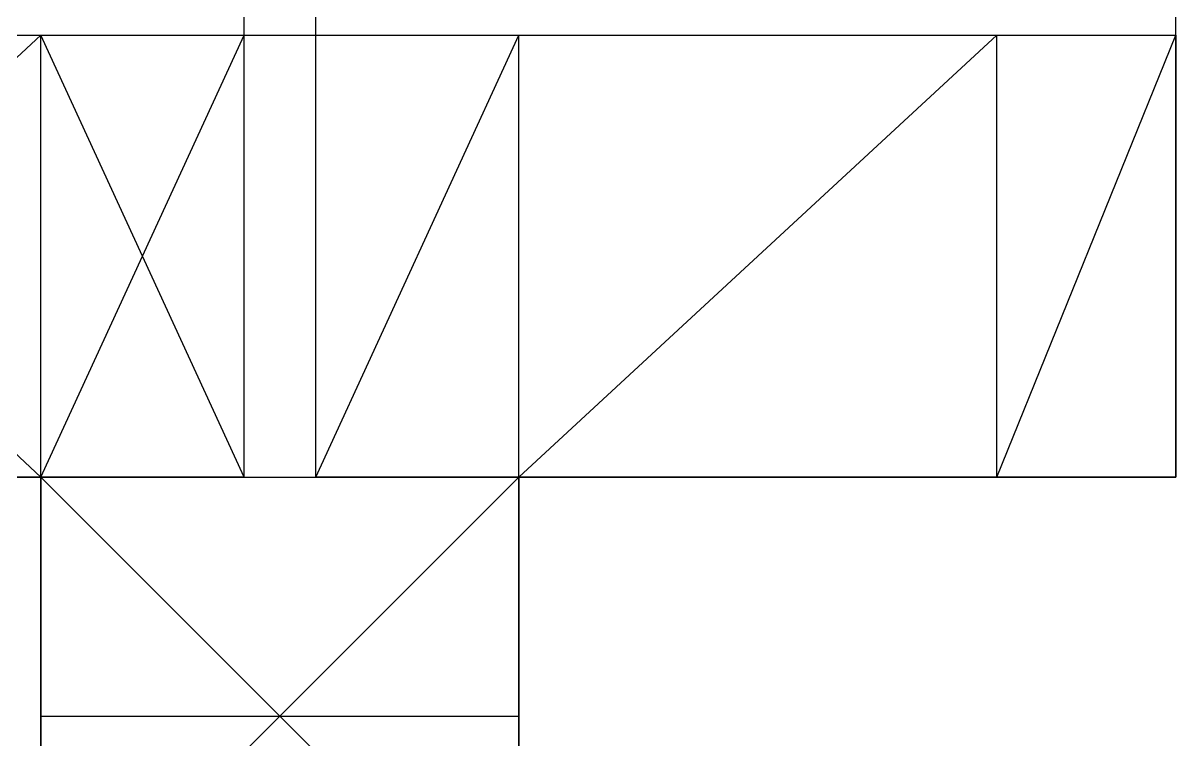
# Model space of a CAD drawing. Header units: metres. Extents: x 0 to 30, y 0 to 40.
# Drawn here: x 10.7 to 30, y 19.6 to 31.6 of the extents above; entities that cross this region are included whole.
import ezdxf

# ---------------------------------------------------------------- set-up
doc = ezdxf.new("R2010")
doc.units = ezdxf.units.M
for name, color, linetype in [('beam_x', 3, 'Continuous'), ('beam_y', 2, 'Continuous'), ('belt_xz', 5, 'Continuous'), ('belt_yz', 13, 'Continuous'), ('brace_xz', 6, 'Continuous'), ('brace_yz', 1, 'Continuous'), ('bridge_beam', 30, 'Continuous'), ('bridge_column', 30, 'Continuous'), ('bridge_rigid', 50, 'Continuous'), ('bridge_truss', 14, 'Continuous'), ('column', 4, 'Continuous'), ('floor_brace', 5, 'Continuous'), ('outrigger', 40, 'Continuous')]:
    doc.layers.add(name, color=color, linetype=linetype)

msp = doc.modelspace()

# ---------------------------------------------------------------- linework, layer by layer
at = {"layer": 'beam_x', "color": 3}
for p, q in [((3, 31.4), (11, 31.4)), ((3, 31.4, 27), (11, 31.4, 27)), ((3, 31.4, 51), (11, 31.4, 51)), ((3, 31.4, 75), (11, 31.4, 75)), ((3, 31.4, 99), (11, 31.4, 99)), ((3, 31.4, 123), (11, 31.4, 123)), ((3, 31.4, 147), (11, 31.4, 147)), ((11, 31.4), (14.4, 31.4)), ((11, 31.4, 27), (14.4, 31.4, 27)), ((11, 31.4, 51), (14.4, 31.4, 51)), ((11, 31.4, 75), (14.4, 31.4, 75)), ((11, 31.4, 99), (14.4, 31.4, 99)), ((11, 31.4, 123), (14.4, 31.4, 123)), ((11, 31.4, 147), (14.4, 31.4, 147)), ((14.4, 31.4), (15.6, 31.4)), ((14.4, 31.4, 9), (15.6, 31.4, 9)), ((14.4, 31.4, 15), (15.6, 31.4, 15)), ((14.4, 31.4, 21), (15.6, 31.4, 21)), ((14.4, 31.4, 27), (15.6, 31.4, 27)), ((14.4, 31.4, 33), (15.6, 31.4, 33)), ((14.4, 31.4, 39), (15.6, 31.4, 39)), ((14.4, 31.4, 45), (15.6, 31.4, 45)), ((14.4, 31.4, 51), (15.6, 31.4, 51)), ((14.4, 31.4, 57), (15.6, 31.4, 57)), ((14.4, 31.4, 63), (15.6, 31.4, 63)), ((14.4, 31.4, 69), (15.6, 31.4, 69)), ((14.4, 31.4, 75), (15.6, 31.4, 75)), ((14.4, 31.4, 81), (15.6, 31.4, 81)), ((14.4, 31.4, 87), (15.6, 31.4, 87)), ((14.4, 31.4, 93), (15.6, 31.4, 93)), ((14.4, 31.4, 99), (15.6, 31.4, 99)), ((14.4, 31.4, 105), (15.6, 31.4, 105)), ((14.4, 31.4, 111), (15.6, 31.4, 111)), ((14.4, 31.4, 117), (15.6, 31.4, 117)), ((14.4, 31.4, 123), (15.6, 31.4, 123)), ((14.4, 31.4, 129), (15.6, 31.4, 129)), ((14.4, 31.4, 135), (15.6, 31.4, 135)), ((14.4, 31.4, 141), (15.6, 31.4, 141)), ((14.4, 31.4, 147), (15.6, 31.4, 147)), ((14.4, 31.4, 153), (15.6, 31.4, 153)), ((15.6, 31.4), (19, 31.4)), ((15.6, 31.4, 27), (19, 31.4, 27)), ((15.6, 31.4, 51), (19, 31.4, 51)), ((15.6, 31.4, 75), (19, 31.4, 75)), ((15.6, 31.4, 99), (19, 31.4, 99)), ((15.6, 31.4, 123), (19, 31.4, 123)), ((15.6, 31.4, 147), (19, 31.4, 147)), ((19, 31.4), (27, 31.4)), ((19, 31.4, 27), (27, 31.4, 27)), ((19, 31.4, 51), (27, 31.4, 51)), ((19, 31.4, 75), (27, 31.4, 75)), ((19, 31.4, 99), (27, 31.4, 99)), ((19, 31.4, 123), (27, 31.4, 123)), ((19, 31.4, 147), (27, 31.4, 147)), ((27, 31.4), (30, 31.4)), ((27, 31.4, 27), (30, 31.4, 27)), ((27, 31.4, 51), (30, 31.4, 51)), ((27, 31.4, 75), (30, 31.4, 75)), ((27, 31.4, 99), (30, 31.4, 99)), ((27, 31.4, 123), (30, 31.4, 123)), ((27, 31.4, 147), (30, 31.4, 147)), ((3, 24), (11, 24)), ((3, 24, 9), (11, 24, 9)), ((3, 24, 15), (11, 24, 15)), ((3, 24, 21), (11, 24, 21)), ((3, 24, 27), (11, 24, 27)), ((3, 24, 33), (11, 24, 33)), ((3, 24, 39), (11, 24, 39)), ((3, 24, 45), (11, 24, 45)), ((3, 24, 51), (11, 24, 51)), ((3, 24, 57), (11, 24, 57)), ((3, 24, 63), (11, 24, 63)), ((3, 24, 69), (11, 24, 69)), ((3, 24, 75), (11, 24, 75)), ((3, 24, 81), (11, 24, 81)), ((3, 24, 87), (11, 24, 87)), ((3, 24, 93), (11, 24, 93)), ((3, 24, 99), (11, 24, 99)), ((3, 24, 105), (11, 24, 105)), ((3, 24, 111), (11, 24, 111)), ((3, 24, 117), (11, 24, 117)), ((3, 24, 123), (11, 24, 123)), ((3, 24, 129), (11, 24, 129)), ((3, 24, 135), (11, 24, 135)), ((3, 24, 141), (11, 24, 141)), ((3, 24, 147), (11, 24, 147)), ((3, 24, 153), (11, 24, 153)), ((11, 24), (14.4, 24)), ((11, 24, 9), (14.4, 24, 9)), ((11, 24, 15), (14.4, 24, 15)), ((11, 24, 21), (14.4, 24, 21)), ((11, 24, 27), (14.4, 24, 27)), ((11, 24, 33), (14.4, 24, 33)), ((11, 24, 39), (14.4, 24, 39)), ((11, 24, 45), (14.4, 24, 45)), ((11, 24, 51), (14.4, 24, 51)), ((11, 24, 57), (14.4, 24, 57)), ((11, 24, 63), (14.4, 24, 63)), ((11, 24, 69), (14.4, 24, 69)), ((11, 24, 75), (14.4, 24, 75)), ((11, 24, 81), (14.4, 24, 81)), ((11, 24, 87), (14.4, 24, 87)), ((11, 24, 93), (14.4, 24, 93)), ((11, 24, 99), (14.4, 24, 99)), ((11, 24, 105), (14.4, 24, 105)), ((11, 24, 111), (14.4, 24, 111)), ((11, 24, 117), (14.4, 24, 117)), ((11, 24, 123), (14.4, 24, 123)), ((11, 24, 129), (14.4, 24, 129)), ((11, 24, 135), (14.4, 24, 135)), ((11, 24, 141), (14.4, 24, 141)), ((11, 24, 147), (14.4, 24, 147)), ((11, 24, 153), (14.4, 24, 153)), ((14.4, 24), (15.6, 24)), ((14.4, 24, 9), (15.6, 24, 9)), ((14.4, 24, 15), (15.6, 24, 15)), ((14.4, 24, 21), (15.6, 24, 21)), ((14.4, 24, 27), (15.6, 24, 27)), ((14.4, 24, 33), (15.6, 24, 33)), ((14.4, 24, 39), (15.6, 24, 39)), ((14.4, 24, 45), (15.6, 24, 45)), ((14.4, 24, 51), (15.6, 24, 51)), ((14.4, 24, 57), (15.6, 24, 57)), ((14.4, 24, 63), (15.6, 24, 63)), ((14.4, 24, 69), (15.6, 24, 69)), ((14.4, 24, 75), (15.6, 24, 75)), ((14.4, 24, 81), (15.6, 24, 81)), ((14.4, 24, 87), (15.6, 24, 87)), ((14.4, 24, 93), (15.6, 24, 93)), ((14.4, 24, 99), (15.6, 24, 99)), ((14.4, 24, 105), (15.6, 24, 105)), ((14.4, 24, 111), (15.6, 24, 111)), ((14.4, 24, 117), (15.6, 24, 117)), ((14.4, 24, 123), (15.6, 24, 123)), ((14.4, 24, 129), (15.6, 24, 129)), ((14.4, 24, 135), (15.6, 24, 135)), ((14.4, 24, 141), (15.6, 24, 141)), ((14.4, 24, 147), (15.6, 24, 147)), ((14.4, 24, 153), (15.6, 24, 153)), ((15.6, 24), (19, 24)), ((15.6, 24, 9), (19, 24, 9)), ((15.6, 24, 15), (19, 24, 15)), ((15.6, 24, 21), (19, 24, 21)), ((15.6, 24, 27), (19, 24, 27)), ((15.6, 24, 33), (19, 24, 33)), ((15.6, 24, 39), (19, 24, 39)), ((15.6, 24, 45), (19, 24, 45)), ((15.6, 24, 51), (19, 24, 51)), ((15.6, 24, 57), (19, 24, 57)), ((15.6, 24, 63), (19, 24, 63)), ((15.6, 24, 69), (19, 24, 69)), ((15.6, 24, 75), (19, 24, 75)), ((15.6, 24, 81), (19, 24, 81)), ((15.6, 24, 87), (19, 24, 87)), ((15.6, 24, 93), (19, 24, 93)), ((15.6, 24, 99), (19, 24, 99)), ((15.6, 24, 105), (19, 24, 105)), ((15.6, 24, 111), (19, 24, 111)), ((15.6, 24, 117), (19, 24, 117)), ((15.6, 24, 123), (19, 24, 123)), ((15.6, 24, 129), (19, 24, 129)), ((15.6, 24, 135), (19, 24, 135)), ((15.6, 24, 141), (19, 24, 141)), ((15.6, 24, 147), (19, 24, 147)), ((15.6, 24, 153), (19, 24, 153)), ((19, 24), (27, 24)), ((19, 24, 9), (27, 24, 9)), ((19, 24, 15), (27, 24, 15)), ((19, 24, 21), (27, 24, 21)), ((19, 24, 27), (27, 24, 27)), ((19, 24, 33), (27, 24, 33)), ((19, 24, 39), (27, 24, 39)), ((19, 24, 45), (27, 24, 45)), ((19, 24, 51), (27, 24, 51)), ((19, 24, 57), (27, 24, 57)), ((19, 24, 63), (27, 24, 63)), ((19, 24, 69), (27, 24, 69)), ((19, 24, 75), (27, 24, 75)), ((19, 24, 81), (27, 24, 81)), ((19, 24, 87), (27, 24, 87)), ((19, 24, 93), (27, 24, 93)), ((19, 24, 99), (27, 24, 99)), ((19, 24, 105), (27, 24, 105)), ((19, 24, 111), (27, 24, 111)), ((19, 24, 117), (27, 24, 117)), ((19, 24, 123), (27, 24, 123)), ((19, 24, 129), (27, 24, 129)), ((19, 24, 135), (27, 24, 135)), ((19, 24, 141), (27, 24, 141)), ((19, 24, 147), (27, 24, 147)), ((19, 24, 153), (27, 24, 153)), ((27, 24), (30, 24)), ((27, 24, 9), (30, 24, 9)), ((27, 24, 15), (30, 24, 15)), ((27, 24, 21), (30, 24, 21)), ((27, 24, 27), (30, 24, 27)), ((27, 24, 33), (30, 24, 33)), ((27, 24, 39), (30, 24, 39)), ((27, 24, 45), (30, 24, 45)), ((27, 24, 51), (30, 24, 51)), ((27, 24, 57), (30, 24, 57)), ((27, 24, 63), (30, 24, 63)), ((27, 24, 69), (30, 24, 69)), ((27, 24, 75), (30, 24, 75)), ((27, 24, 81), (30, 24, 81)), ((27, 24, 87), (30, 24, 87)), ((27, 24, 93), (30, 24, 93)), ((27, 24, 99), (30, 24, 99)), ((27, 24, 105), (30, 24, 105)), ((27, 24, 111), (30, 24, 111)), ((27, 24, 117), (30, 24, 117)), ((27, 24, 123), (30, 24, 123)), ((27, 24, 129), (30, 24, 129)), ((27, 24, 135), (30, 24, 135)), ((27, 24, 141), (30, 24, 141)), ((27, 24, 147), (30, 24, 147)), ((27, 24, 153), (30, 24, 153))]:
    msp.add_line(p, q, dxfattribs=at)
at = {"layer": 'beam_y', "color": 2}
for p, q in [((14.4, 31.4), (14.4, 32.6)), ((14.4, 31.4, 9), (14.4, 32.6, 9)), ((14.4, 31.4, 15), (14.4, 32.6, 15)), ((14.4, 31.4, 21), (14.4, 32.6, 21)), ((14.4, 31.4, 27), (14.4, 32.6, 27)), ((14.4, 31.4, 33), (14.4, 32.6, 33)), ((14.4, 31.4, 39), (14.4, 32.6, 39)), ((14.4, 31.4, 45), (14.4, 32.6, 45)), ((14.4, 31.4, 51), (14.4, 32.6, 51)), ((14.4, 31.4, 57), (14.4, 32.6, 57)), ((14.4, 31.4, 63), (14.4, 32.6, 63)), ((14.4, 31.4, 69), (14.4, 32.6, 69)), ((14.4, 31.4, 75), (14.4, 32.6, 75)), ((14.4, 31.4, 81), (14.4, 32.6, 81)), ((14.4, 31.4, 87), (14.4, 32.6, 87)), ((14.4, 31.4, 93), (14.4, 32.6, 93)), ((14.4, 31.4, 99), (14.4, 32.6, 99)), ((14.4, 31.4, 105), (14.4, 32.6, 105)), ((14.4, 31.4, 111), (14.4, 32.6, 111)), ((14.4, 31.4, 117), (14.4, 32.6, 117)), ((14.4, 31.4, 123), (14.4, 32.6, 123)), ((14.4, 31.4, 129), (14.4, 32.6, 129)), ((14.4, 31.4, 135), (14.4, 32.6, 135)), ((14.4, 31.4, 141), (14.4, 32.6, 141)), ((14.4, 31.4, 147), (14.4, 32.6, 147)), ((14.4, 31.4, 153), (14.4, 32.6, 153)), ((15.6, 31.4), (15.6, 32.6)), ((15.6, 31.4, 9), (15.6, 32.6, 9)), ((15.6, 31.4, 15), (15.6, 32.6, 15)), ((15.6, 31.4, 21), (15.6, 32.6, 21)), ((15.6, 31.4, 27), (15.6, 32.6, 27)), ((15.6, 31.4, 33), (15.6, 32.6, 33)), ((15.6, 31.4, 39), (15.6, 32.6, 39)), ((15.6, 31.4, 45), (15.6, 32.6, 45)), ((15.6, 31.4, 51), (15.6, 32.6, 51)), ((15.6, 31.4, 57), (15.6, 32.6, 57)), ((15.6, 31.4, 63), (15.6, 32.6, 63)), ((15.6, 31.4, 69), (15.6, 32.6, 69)), ((15.6, 31.4, 75), (15.6, 32.6, 75)), ((15.6, 31.4, 81), (15.6, 32.6, 81)), ((15.6, 31.4, 87), (15.6, 32.6, 87)), ((15.6, 31.4, 93), (15.6, 32.6, 93)), ((15.6, 31.4, 99), (15.6, 32.6, 99)), ((15.6, 31.4, 105), (15.6, 32.6, 105)), ((15.6, 31.4, 111), (15.6, 32.6, 111)), ((15.6, 31.4, 117), (15.6, 32.6, 117)), ((15.6, 31.4, 123), (15.6, 32.6, 123)), ((15.6, 31.4, 129), (15.6, 32.6, 129)), ((15.6, 31.4, 135), (15.6, 32.6, 135)), ((15.6, 31.4, 141), (15.6, 32.6, 141)), ((15.6, 31.4, 147), (15.6, 32.6, 147)), ((15.6, 31.4, 153), (15.6, 32.6, 153)), ((30, 31.4), (30, 32.6)), ((30, 31.4, 9), (30, 32.6, 9)), ((30, 31.4, 15), (30, 32.6, 15)), ((30, 31.4, 21), (30, 32.6, 21)), ((30, 31.4, 27), (30, 32.6, 27)), ((30, 31.4, 33), (30, 32.6, 33)), ((30, 31.4, 39), (30, 32.6, 39)), ((30, 31.4, 45), (30, 32.6, 45)), ((30, 31.4, 51), (30, 32.6, 51)), ((30, 31.4, 57), (30, 32.6, 57)), ((30, 31.4, 63), (30, 32.6, 63)), ((30, 31.4, 69), (30, 32.6, 69)), ((30, 31.4, 75), (30, 32.6, 75)), ((30, 31.4, 81), (30, 32.6, 81)), ((30, 31.4, 87), (30, 32.6, 87)), ((30, 31.4, 93), (30, 32.6, 93)), ((30, 31.4, 99), (30, 32.6, 99)), ((30, 31.4, 105), (30, 32.6, 105)), ((30, 31.4, 111), (30, 32.6, 111)), ((30, 31.4, 117), (30, 32.6, 117)), ((30, 31.4, 123), (30, 32.6, 123)), ((30, 31.4, 129), (30, 32.6, 129)), ((30, 31.4, 135), (30, 32.6, 135)), ((30, 31.4, 141), (30, 32.6, 141)), ((30, 31.4, 147), (30, 32.6, 147)), ((30, 31.4, 153), (30, 32.6, 153)), ((11, 24), (11, 31.4)), ((11, 24, 27), (11, 31.4, 27)), ((11, 24, 51), (11, 31.4, 51)), ((11, 24, 75), (11, 31.4, 75)), ((11, 24, 99), (11, 31.4, 99)), ((11, 24, 123), (11, 31.4, 123)), ((11, 24, 147), (11, 31.4, 147)), ((14.4, 24), (14.4, 31.4)), ((14.4, 24, 9), (14.4, 31.4, 9)), ((14.4, 24, 15), (14.4, 31.4, 15)), ((14.4, 24, 21), (14.4, 31.4, 21)), ((14.4, 24, 27), (14.4, 31.4, 27)), ((14.4, 24, 33), (14.4, 31.4, 33)), ((14.4, 24, 39), (14.4, 31.4, 39)), ((14.4, 24, 45), (14.4, 31.4, 45)), ((14.4, 24, 51), (14.4, 31.4, 51)), ((14.4, 24, 57), (14.4, 31.4, 57)), ((14.4, 24, 63), (14.4, 31.4, 63)), ((14.4, 24, 69), (14.4, 31.4, 69)), ((14.4, 24, 75), (14.4, 31.4, 75)), ((14.4, 24, 81), (14.4, 31.4, 81)), ((14.4, 24, 87), (14.4, 31.4, 87)), ((14.4, 24, 93), (14.4, 31.4, 93)), ((14.4, 24, 99), (14.4, 31.4, 99)), ((14.4, 24, 105), (14.4, 31.4, 105)), ((14.4, 24, 111), (14.4, 31.4, 111)), ((14.4, 24, 117), (14.4, 31.4, 117)), ((14.4, 24, 123), (14.4, 31.4, 123)), ((14.4, 24, 129), (14.4, 31.4, 129)), ((14.4, 24, 135), (14.4, 31.4, 135)), ((14.4, 24, 141), (14.4, 31.4, 141)), ((14.4, 24, 147), (14.4, 31.4, 147)), ((14.4, 24, 153), (14.4, 31.4, 153)), ((15.6, 24), (15.6, 31.4)), ((15.6, 24, 9), (15.6, 31.4, 9)), ((15.6, 24, 15), (15.6, 31.4, 15)), ((15.6, 24, 21), (15.6, 31.4, 21)), ((15.6, 24, 27), (15.6, 31.4, 27)), ((15.6, 24, 33), (15.6, 31.4, 33)), ((15.6, 24, 39), (15.6, 31.4, 39)), ((15.6, 24, 45), (15.6, 31.4, 45)), ((15.6, 24, 51), (15.6, 31.4, 51)), ((15.6, 24, 57), (15.6, 31.4, 57)), ((15.6, 24, 63), (15.6, 31.4, 63)), ((15.6, 24, 69), (15.6, 31.4, 69)), ((15.6, 24, 75), (15.6, 31.4, 75)), ((15.6, 24, 81), (15.6, 31.4, 81)), ((15.6, 24, 87), (15.6, 31.4, 87)), ((15.6, 24, 93), (15.6, 31.4, 93)), ((15.6, 24, 99), (15.6, 31.4, 99)), ((15.6, 24, 105), (15.6, 31.4, 105)), ((15.6, 24, 111), (15.6, 31.4, 111)), ((15.6, 24, 117), (15.6, 31.4, 117)), ((15.6, 24, 123), (15.6, 31.4, 123)), ((15.6, 24, 129), (15.6, 31.4, 129)), ((15.6, 24, 135), (15.6, 31.4, 135)), ((15.6, 24, 141), (15.6, 31.4, 141)), ((15.6, 24, 147), (15.6, 31.4, 147)), ((15.6, 24, 153), (15.6, 31.4, 153)), ((19, 24), (19, 31.4)), ((19, 24, 27), (19, 31.4, 27)), ((19, 24, 51), (19, 31.4, 51)), ((19, 24, 75), (19, 31.4, 75)), ((19, 24, 99), (19, 31.4, 99)), ((19, 24, 123), (19, 31.4, 123)), ((19, 24, 147), (19, 31.4, 147)), ((27, 24), (27, 31.4)), ((27, 24, 27), (27, 31.4, 27)), ((27, 24, 51), (27, 31.4, 51)), ((27, 24, 75), (27, 31.4, 75)), ((27, 24, 99), (27, 31.4, 99)), ((27, 24, 123), (27, 31.4, 123)), ((27, 24, 147), (27, 31.4, 147)), ((30, 24), (30, 31.4)), ((30, 24, 9), (30, 31.4, 9)), ((30, 24, 15), (30, 31.4, 15)), ((30, 24, 21), (30, 31.4, 21)), ((30, 24, 27), (30, 31.4, 27)), ((30, 24, 33), (30, 31.4, 33)), ((30, 24, 39), (30, 31.4, 39)), ((30, 24, 45), (30, 31.4, 45)), ((30, 24, 51), (30, 31.4, 51)), ((30, 24, 57), (30, 31.4, 57)), ((30, 24, 63), (30, 31.4, 63)), ((30, 24, 69), (30, 31.4, 69)), ((30, 24, 75), (30, 31.4, 75)), ((30, 24, 81), (30, 31.4, 81)), ((30, 24, 87), (30, 31.4, 87)), ((30, 24, 93), (30, 31.4, 93)), ((30, 24, 99), (30, 31.4, 99)), ((30, 24, 105), (30, 31.4, 105)), ((30, 24, 111), (30, 31.4, 111)), ((30, 24, 117), (30, 31.4, 117)), ((30, 24, 123), (30, 31.4, 123)), ((30, 24, 129), (30, 31.4, 129)), ((30, 24, 135), (30, 31.4, 135)), ((30, 24, 141), (30, 31.4, 141)), ((30, 24, 147), (30, 31.4, 147)), ((30, 24, 153), (30, 31.4, 153))]:
    msp.add_line(p, q, dxfattribs=at)
at = {"layer": 'belt_xz', "color": 5}
for p, q in [((3, 24, 33), (11, 24, 39)), ((11, 24, 33), (3, 24, 39)), ((3, 24, 69), (11, 24, 75)), ((11, 24, 69), (3, 24, 75)), ((3, 24, 105), (11, 24, 111)), ((11, 24, 105), (3, 24, 111)), ((3, 24, 141), (11, 24, 153)), ((11, 24, 141), (3, 24, 153)), ((19, 24, 33), (27, 24, 39)), ((27, 24, 33), (19, 24, 39)), ((19, 24, 69), (27, 24, 75)), ((27, 24, 69), (19, 24, 75)), ((19, 24, 105), (27, 24, 111)), ((27, 24, 105), (19, 24, 111)), ((19, 24, 141), (27, 24, 153)), ((27, 24, 141), (19, 24, 153)), ((27, 24, 33), (30, 24, 39)), ((30, 24, 33), (27, 24, 39)), ((27, 24, 69), (30, 24, 75)), ((30, 24, 69), (27, 24, 75)), ((27, 24, 105), (30, 24, 111)), ((30, 24, 105), (27, 24, 111)), ((27, 24, 141), (30, 24, 153)), ((30, 24, 141), (27, 24, 153))]:
    msp.add_line(p, q, dxfattribs=at)
at = {"layer": 'belt_yz', "color": 13}
for p, q in [((30, 24, 33), (30, 31.4, 39)), ((30, 31.4, 33), (30, 24, 39)), ((30, 24, 69), (30, 31.4, 75)), ((30, 31.4, 69), (30, 24, 75)), ((30, 24, 105), (30, 31.4, 111)), ((30, 31.4, 105), (30, 24, 111)), ((30, 24, 141), (30, 31.4, 153)), ((30, 31.4, 141), (30, 24, 153))]:
    msp.add_line(p, q, dxfattribs=at)
at = {"layer": 'brace_xz', "color": 6}
for p, q in [((3, 24), (11, 24, 57)), ((11, 24), (3, 24, 57)), ((3, 24, 57), (11, 24, 111)), ((11, 24, 57), (3, 24, 111)), ((3, 24, 111), (11, 24, 153)), ((11, 24, 111), (3, 24, 153)), ((11, 24), (14.4, 24, 9)), ((14.4, 24), (11, 24, 9)), ((11, 24, 9), (14.4, 24, 15)), ((14.4, 24, 9), (11, 24, 15)), ((11, 24, 15), (14.4, 24, 21)), ((14.4, 24, 15), (11, 24, 21)), ((11, 24, 21), (14.4, 24, 27)), ((14.4, 24, 21), (11, 24, 27)), ((11, 24, 27), (14.4, 24, 33)), ((14.4, 24, 27), (11, 24, 33)), ((11, 24, 33), (14.4, 24, 39)), ((14.4, 24, 33), (11, 24, 39)), ((11, 24, 39), (14.4, 24, 45)), ((14.4, 24, 39), (11, 24, 45)), ((11, 24, 45), (14.4, 24, 51)), ((14.4, 24, 45), (11, 24, 51)), ((11, 24, 51), (14.4, 24, 57)), ((14.4, 24, 51), (11, 24, 57)), ((11, 24, 57), (14.4, 24, 63)), ((14.4, 24, 57), (11, 24, 63)), ((11, 24, 63), (14.4, 24, 69)), ((14.4, 24, 63), (11, 24, 69)), ((11, 24, 69), (14.4, 24, 75)), ((14.4, 24, 69), (11, 24, 75)), ((11, 24, 75), (14.4, 24, 81)), ((14.4, 24, 75), (11, 24, 81)), ((11, 24, 81), (14.4, 24, 87)), ((14.4, 24, 81), (11, 24, 87)), ((11, 24, 87), (14.4, 24, 93)), ((14.4, 24, 87), (11, 24, 93)), ((11, 24, 93), (14.4, 24, 99)), ((14.4, 24, 93), (11, 24, 99)), ((11, 24, 99), (14.4, 24, 105)), ((14.4, 24, 99), (11, 24, 105)), ((11, 24, 105), (14.4, 24, 111)), ((14.4, 24, 105), (11, 24, 111)), ((11, 24, 111), (14.4, 24, 117)), ((14.4, 24, 111), (11, 24, 117)), ((11, 24, 117), (14.4, 24, 123)), ((14.4, 24, 117), (11, 24, 123)), ((11, 24, 123), (14.4, 24, 129)), ((14.4, 24, 123), (11, 24, 129)), ((11, 24, 129), (14.4, 24, 135)), ((14.4, 24, 129), (11, 24, 135)), ((11, 24, 135), (14.4, 24, 141)), ((14.4, 24, 135), (11, 24, 141)), ((11, 24, 141), (14.4, 24, 147)), ((14.4, 24, 141), (11, 24, 147)), ((11, 24, 147), (14.4, 24, 153)), ((14.4, 24, 147), (11, 24, 153)), ((15.6, 24), (19, 24, 9)), ((19, 24), (15.6, 24, 9)), ((15.6, 24, 9), (19, 24, 15)), ((19, 24, 9), (15.6, 24, 15)), ((15.6, 24, 15), (19, 24, 21)), ((19, 24, 15), (15.6, 24, 21)), ((15.6, 24, 21), (19, 24, 27)), ((19, 24, 21), (15.6, 24, 27)), ((15.6, 24, 27), (19, 24, 33)), ((19, 24, 27), (15.6, 24, 33)), ((15.6, 24, 33), (19, 24, 39)), ((19, 24, 33), (15.6, 24, 39)), ((15.6, 24, 39), (19, 24, 45)), ((19, 24, 39), (15.6, 24, 45)), ((15.6, 24, 45), (19, 24, 51)), ((19, 24, 45), (15.6, 24, 51)), ((15.6, 24, 51), (19, 24, 57)), ((19, 24, 51), (15.6, 24, 57)), ((15.6, 24, 57), (19, 24, 63)), ((19, 24, 57), (15.6, 24, 63)), ((15.6, 24, 63), (19, 24, 69)), ((19, 24, 63), (15.6, 24, 69)), ((15.6, 24, 69), (19, 24, 75)), ((19, 24, 69), (15.6, 24, 75)), ((15.6, 24, 75), (19, 24, 81)), ((19, 24, 75), (15.6, 24, 81)), ((15.6, 24, 81), (19, 24, 87)), ((19, 24, 81), (15.6, 24, 87)), ((15.6, 24, 87), (19, 24, 93)), ((19, 24, 87), (15.6, 24, 93)), ((15.6, 24, 93), (19, 24, 99)), ((19, 24, 93), (15.6, 24, 99)), ((15.6, 24, 99), (19, 24, 105)), ((19, 24, 99), (15.6, 24, 105)), ((15.6, 24, 105), (19, 24, 111)), ((19, 24, 105), (15.6, 24, 111)), ((15.6, 24, 111), (19, 24, 117)), ((19, 24, 111), (15.6, 24, 117)), ((15.6, 24, 117), (19, 24, 123)), ((19, 24, 117), (15.6, 24, 123)), ((15.6, 24, 123), (19, 24, 129)), ((19, 24, 123), (15.6, 24, 129)), ((15.6, 24, 129), (19, 24, 135)), ((19, 24, 129), (15.6, 24, 135)), ((15.6, 24, 135), (19, 24, 141)), ((19, 24, 135), (15.6, 24, 141)), ((15.6, 24, 141), (19, 24, 147)), ((19, 24, 141), (15.6, 24, 147)), ((15.6, 24, 147), (19, 24, 153)), ((19, 24, 147), (15.6, 24, 153)), ((19, 24), (27, 24, 57)), ((27, 24), (19, 24, 57)), ((19, 24, 57), (27, 24, 111)), ((27, 24, 57), (19, 24, 111)), ((19, 24, 111), (27, 24, 153)), ((27, 24, 111), (19, 24, 153))]:
    msp.add_line(p, q, dxfattribs=at)
at = {"layer": 'brace_yz', "color": 1}
for p, q in [((30, 24), (30, 31.4, 81)), ((30, 31.4), (30, 24, 81)), ((30, 24, 81), (30, 31.4, 153)), ((30, 31.4, 81), (30, 24, 153))]:
    msp.add_line(p, q, dxfattribs=at)
at = {"layer": 'bridge_beam', "color": 30}
for p, q in [((11, 20, 33), (11, 24, 33)), ((11, 20, 39), (11, 24, 39)), ((11, 20, 69), (11, 24, 69)), ((11, 20, 75), (11, 24, 75)), ((11, 20, 105), (11, 24, 105)), ((11, 20, 111), (11, 24, 111)), ((11, 20, 141), (11, 24, 141)), ((11, 20, 153), (11, 24, 153)), ((19, 20, 33), (19, 24, 33)), ((19, 20, 39), (19, 24, 39)), ((19, 20, 69), (19, 24, 69)), ((19, 20, 75), (19, 24, 75)), ((19, 20, 105), (19, 24, 105)), ((19, 20, 111), (19, 24, 111)), ((19, 20, 141), (19, 24, 141)), ((19, 20, 153), (19, 24, 153)), ((11, 16, 33), (11, 20, 33)), ((11, 20, 33), (19, 20, 33)), ((11, 16, 39), (11, 20, 39)), ((11, 20, 39), (19, 20, 39)), ((11, 16, 69), (11, 20, 69)), ((11, 20, 69), (19, 20, 69)), ((11, 16, 75), (11, 20, 75)), ((11, 20, 75), (19, 20, 75)), ((11, 16, 105), (11, 20, 105)), ((11, 20, 105), (19, 20, 105)), ((11, 16, 111), (11, 20, 111)), ((11, 20, 111), (19, 20, 111)), ((11, 16, 141), (11, 20, 141)), ((11, 20, 141), (19, 20, 141)), ((11, 16, 153), (11, 20, 153)), ((11, 20, 153), (19, 20, 153)), ((19, 16, 33), (19, 20, 33)), ((19, 16, 39), (19, 20, 39)), ((19, 16, 69), (19, 20, 69)), ((19, 16, 75), (19, 20, 75)), ((19, 16, 105), (19, 20, 105)), ((19, 16, 111), (19, 20, 111)), ((19, 16, 141), (19, 20, 141)), ((19, 16, 153), (19, 20, 153))]:
    msp.add_line(p, q, dxfattribs=at)
at = {"layer": 'bridge_column', "color": 30}
for p, q in [((11, 20, 33), (11, 20, 39)), ((11, 20, 69), (11, 20, 75)), ((11, 20, 105), (11, 20, 111)), ((11, 20, 141), (11, 20, 153)), ((19, 20, 33), (19, 20, 39)), ((19, 20, 69), (19, 20, 75)), ((19, 20, 105), (19, 20, 111)), ((19, 20, 141), (19, 20, 153))]:
    msp.add_line(p, q, dxfattribs=at)
at = {"layer": 'bridge_rigid', "color": 50}
for p, q in [((11, 16, 33), (19, 24, 33)), ((11, 24, 33), (19, 16, 33)), ((11, 16, 39), (19, 24, 39)), ((11, 24, 39), (19, 16, 39)), ((11, 16, 69), (19, 24, 69)), ((11, 24, 69), (19, 16, 69)), ((11, 16, 75), (19, 24, 75)), ((11, 24, 75), (19, 16, 75)), ((11, 16, 105), (19, 24, 105)), ((11, 24, 105), (19, 16, 105)), ((11, 16, 111), (19, 24, 111)), ((11, 24, 111), (19, 16, 111)), ((11, 16, 141), (19, 24, 141)), ((11, 24, 141), (19, 16, 141)), ((11, 16, 153), (19, 24, 153)), ((11, 24, 153), (19, 16, 153))]:
    msp.add_line(p, q, dxfattribs=at)
at = {"layer": 'bridge_truss', "color": 14}
for p, q in [((11, 20, 33), (11, 24, 39)), ((11, 24, 33), (11, 20, 39)), ((11, 20, 69), (11, 24, 75)), ((11, 24, 69), (11, 20, 75)), ((11, 20, 105), (11, 24, 111)), ((11, 24, 105), (11, 20, 111)), ((11, 20, 141), (11, 24, 153)), ((11, 24, 141), (11, 20, 153)), ((19, 20, 33), (19, 24, 39)), ((19, 24, 33), (19, 20, 39)), ((19, 20, 69), (19, 24, 75)), ((19, 24, 69), (19, 20, 75)), ((19, 20, 105), (19, 24, 111)), ((19, 24, 105), (19, 20, 111)), ((19, 20, 141), (19, 24, 153)), ((19, 24, 141), (19, 20, 153)), ((11, 16, 33), (11, 20, 39)), ((11, 20, 33), (11, 16, 39)), ((11, 16, 69), (11, 20, 75)), ((11, 20, 69), (11, 16, 75)), ((11, 16, 105), (11, 20, 111)), ((11, 20, 105), (11, 16, 111)), ((11, 16, 141), (11, 20, 153)), ((11, 20, 141), (11, 16, 153)), ((19, 16, 33), (19, 20, 39)), ((19, 20, 33), (19, 16, 39)), ((19, 16, 69), (19, 20, 75)), ((19, 20, 69), (19, 16, 75)), ((19, 16, 105), (19, 20, 111)), ((19, 20, 105), (19, 16, 111)), ((19, 16, 141), (19, 20, 153)), ((19, 20, 141), (19, 16, 153))]:
    msp.add_line(p, q, dxfattribs=at)
at = {"layer": 'column', "color": 4}
for p, q in [((11, 31.4), (11, 31.4, 9)), ((11, 31.4, 9), (11, 31.4, 15)), ((11, 31.4, 15), (11, 31.4, 21)), ((11, 31.4, 21), (11, 31.4, 27)), ((11, 31.4, 27), (11, 31.4, 33)), ((11, 31.4, 33), (11, 31.4, 39)), ((11, 31.4, 39), (11, 31.4, 45)), ((11, 31.4, 45), (11, 31.4, 51)), ((11, 31.4, 51), (11, 31.4, 57)), ((11, 31.4, 57), (11, 31.4, 63)), ((11, 31.4, 63), (11, 31.4, 69)), ((11, 31.4, 69), (11, 31.4, 75)), ((11, 31.4, 75), (11, 31.4, 81)), ((11, 31.4, 81), (11, 31.4, 87)), ((11, 31.4, 87), (11, 31.4, 93)), ((11, 31.4, 93), (11, 31.4, 99)), ((11, 31.4, 99), (11, 31.4, 105)), ((11, 31.4, 105), (11, 31.4, 111)), ((11, 31.4, 111), (11, 31.4, 117)), ((11, 31.4, 117), (11, 31.4, 123)), ((11, 31.4, 123), (11, 31.4, 129)), ((11, 31.4, 129), (11, 31.4, 135)), ((11, 31.4, 135), (11, 31.4, 141)), ((11, 31.4, 141), (11, 31.4, 147)), ((11, 31.4, 147), (11, 31.4, 153)), ((14.4, 31.4), (14.4, 31.4, 9)), ((14.4, 31.4, 9), (14.4, 31.4, 15)), ((14.4, 31.4, 15), (14.4, 31.4, 21)), ((14.4, 31.4, 21), (14.4, 31.4, 27)), ((14.4, 31.4, 27), (14.4, 31.4, 33)), ((14.4, 31.4, 33), (14.4, 31.4, 39)), ((14.4, 31.4, 39), (14.4, 31.4, 45)), ((14.4, 31.4, 45), (14.4, 31.4, 51)), ((14.4, 31.4, 51), (14.4, 31.4, 57)), ((14.4, 31.4, 57), (14.4, 31.4, 63)), ((14.4, 31.4, 63), (14.4, 31.4, 69)), ((14.4, 31.4, 69), (14.4, 31.4, 75)), ((14.4, 31.4, 75), (14.4, 31.4, 81)), ((14.4, 31.4, 81), (14.4, 31.4, 87)), ((14.4, 31.4, 87), (14.4, 31.4, 93)), ((14.4, 31.4, 93), (14.4, 31.4, 99)), ((14.4, 31.4, 99), (14.4, 31.4, 105)), ((14.4, 31.4, 105), (14.4, 31.4, 111)), ((14.4, 31.4, 111), (14.4, 31.4, 117)), ((14.4, 31.4, 117), (14.4, 31.4, 123)), ((14.4, 31.4, 123), (14.4, 31.4, 129)), ((14.4, 31.4, 129), (14.4, 31.4, 135)), ((14.4, 31.4, 135), (14.4, 31.4, 141)), ((14.4, 31.4, 141), (14.4, 31.4, 147)), ((14.4, 31.4, 147), (14.4, 31.4, 153)), ((15.6, 31.4), (15.6, 31.4, 9)), ((15.6, 31.4, 9), (15.6, 31.4, 15)), ((15.6, 31.4, 15), (15.6, 31.4, 21)), ((15.6, 31.4, 21), (15.6, 31.4, 27)), ((15.6, 31.4, 27), (15.6, 31.4, 33)), ((15.6, 31.4, 33), (15.6, 31.4, 39)), ((15.6, 31.4, 39), (15.6, 31.4, 45)), ((15.6, 31.4, 45), (15.6, 31.4, 51)), ((15.6, 31.4, 51), (15.6, 31.4, 57)), ((15.6, 31.4, 57), (15.6, 31.4, 63)), ((15.6, 31.4, 63), (15.6, 31.4, 69)), ((15.6, 31.4, 69), (15.6, 31.4, 75)), ((15.6, 31.4, 75), (15.6, 31.4, 81)), ((15.6, 31.4, 81), (15.6, 31.4, 87)), ((15.6, 31.4, 87), (15.6, 31.4, 93)), ((15.6, 31.4, 93), (15.6, 31.4, 99)), ((15.6, 31.4, 99), (15.6, 31.4, 105)), ((15.6, 31.4, 105), (15.6, 31.4, 111)), ((15.6, 31.4, 111), (15.6, 31.4, 117)), ((15.6, 31.4, 117), (15.6, 31.4, 123)), ((15.6, 31.4, 123), (15.6, 31.4, 129)), ((15.6, 31.4, 129), (15.6, 31.4, 135)), ((15.6, 31.4, 135), (15.6, 31.4, 141)), ((15.6, 31.4, 141), (15.6, 31.4, 147)), ((15.6, 31.4, 147), (15.6, 31.4, 153)), ((19, 31.4), (19, 31.4, 9)), ((19, 31.4, 9), (19, 31.4, 15)), ((19, 31.4, 15), (19, 31.4, 21)), ((19, 31.4, 21), (19, 31.4, 27)), ((19, 31.4, 27), (19, 31.4, 33)), ((19, 31.4, 33), (19, 31.4, 39)), ((19, 31.4, 39), (19, 31.4, 45)), ((19, 31.4, 45), (19, 31.4, 51)), ((19, 31.4, 51), (19, 31.4, 57)), ((19, 31.4, 57), (19, 31.4, 63)), ((19, 31.4, 63), (19, 31.4, 69)), ((19, 31.4, 69), (19, 31.4, 75)), ((19, 31.4, 75), (19, 31.4, 81)), ((19, 31.4, 81), (19, 31.4, 87)), ((19, 31.4, 87), (19, 31.4, 93)), ((19, 31.4, 93), (19, 31.4, 99)), ((19, 31.4, 99), (19, 31.4, 105)), ((19, 31.4, 105), (19, 31.4, 111)), ((19, 31.4, 111), (19, 31.4, 117)), ((19, 31.4, 117), (19, 31.4, 123)), ((19, 31.4, 123), (19, 31.4, 129)), ((19, 31.4, 129), (19, 31.4, 135)), ((19, 31.4, 135), (19, 31.4, 141)), ((19, 31.4, 141), (19, 31.4, 147)), ((19, 31.4, 147), (19, 31.4, 153)), ((27, 31.4), (27, 31.4, 9)), ((27, 31.4, 9), (27, 31.4, 15)), ((27, 31.4, 15), (27, 31.4, 21)), ((27, 31.4, 21), (27, 31.4, 27)), ((27, 31.4, 27), (27, 31.4, 33)), ((27, 31.4, 33), (27, 31.4, 39)), ((27, 31.4, 39), (27, 31.4, 45)), ((27, 31.4, 45), (27, 31.4, 51)), ((27, 31.4, 51), (27, 31.4, 57)), ((27, 31.4, 57), (27, 31.4, 63)), ((27, 31.4, 63), (27, 31.4, 69)), ((27, 31.4, 69), (27, 31.4, 75)), ((27, 31.4, 75), (27, 31.4, 81)), ((27, 31.4, 81), (27, 31.4, 87)), ((27, 31.4, 87), (27, 31.4, 93)), ((27, 31.4, 93), (27, 31.4, 99)), ((27, 31.4, 99), (27, 31.4, 105)), ((27, 31.4, 105), (27, 31.4, 111)), ((27, 31.4, 111), (27, 31.4, 117)), ((27, 31.4, 117), (27, 31.4, 123)), ((27, 31.4, 123), (27, 31.4, 129)), ((27, 31.4, 129), (27, 31.4, 135)), ((27, 31.4, 135), (27, 31.4, 141)), ((27, 31.4, 141), (27, 31.4, 147)), ((27, 31.4, 147), (27, 31.4, 153)), ((30, 31.4), (30, 31.4, 9)), ((30, 31.4, 9), (30, 31.4, 15)), ((30, 31.4, 15), (30, 31.4, 21)), ((30, 31.4, 21), (30, 31.4, 27)), ((30, 31.4, 27), (30, 31.4, 33)), ((30, 31.4, 33), (30, 31.4, 39)), ((30, 31.4, 39), (30, 31.4, 45)), ((30, 31.4, 45), (30, 31.4, 51)), ((30, 31.4, 51), (30, 31.4, 57)), ((30, 31.4, 57), (30, 31.4, 63)), ((30, 31.4, 63), (30, 31.4, 69)), ((30, 31.4, 69), (30, 31.4, 75)), ((30, 31.4, 75), (30, 31.4, 81)), ((30, 31.4, 81), (30, 31.4, 87)), ((30, 31.4, 87), (30, 31.4, 93)), ((30, 31.4, 93), (30, 31.4, 99)), ((30, 31.4, 99), (30, 31.4, 105)), ((30, 31.4, 105), (30, 31.4, 111)), ((30, 31.4, 111), (30, 31.4, 117)), ((30, 31.4, 117), (30, 31.4, 123)), ((30, 31.4, 123), (30, 31.4, 129)), ((30, 31.4, 129), (30, 31.4, 135)), ((30, 31.4, 135), (30, 31.4, 141)), ((30, 31.4, 141), (30, 31.4, 147)), ((30, 31.4, 147), (30, 31.4, 153)), ((11, 24), (11, 24, 9)), ((11, 24, 9), (11, 24, 15)), ((11, 24, 15), (11, 24, 21)), ((11, 24, 21), (11, 24, 27)), ((11, 24, 27), (11, 24, 33)), ((11, 24, 33), (11, 24, 39)), ((11, 24, 39), (11, 24, 45)), ((11, 24, 45), (11, 24, 51)), ((11, 24, 51), (11, 24, 57)), ((11, 24, 57), (11, 24, 63)), ((11, 24, 63), (11, 24, 69)), ((11, 24, 69), (11, 24, 75)), ((11, 24, 75), (11, 24, 81)), ((11, 24, 81), (11, 24, 87)), ((11, 24, 87), (11, 24, 93)), ((11, 24, 93), (11, 24, 99)), ((11, 24, 99), (11, 24, 105)), ((11, 24, 105), (11, 24, 111)), ((11, 24, 111), (11, 24, 117)), ((11, 24, 117), (11, 24, 123)), ((11, 24, 123), (11, 24, 129)), ((11, 24, 129), (11, 24, 135)), ((11, 24, 135), (11, 24, 141)), ((11, 24, 141), (11, 24, 147)), ((11, 24, 147), (11, 24, 153)), ((14.4, 24), (14.4, 24, 9)), ((14.4, 24, 9), (14.4, 24, 15)), ((14.4, 24, 15), (14.4, 24, 21)), ((14.4, 24, 21), (14.4, 24, 27)), ((14.4, 24, 27), (14.4, 24, 33)), ((14.4, 24, 33), (14.4, 24, 39)), ((14.4, 24, 39), (14.4, 24, 45)), ((14.4, 24, 45), (14.4, 24, 51)), ((14.4, 24, 51), (14.4, 24, 57)), ((14.4, 24, 57), (14.4, 24, 63)), ((14.4, 24, 63), (14.4, 24, 69)), ((14.4, 24, 69), (14.4, 24, 75)), ((14.4, 24, 75), (14.4, 24, 81)), ((14.4, 24, 81), (14.4, 24, 87)), ((14.4, 24, 87), (14.4, 24, 93)), ((14.4, 24, 93), (14.4, 24, 99)), ((14.4, 24, 99), (14.4, 24, 105)), ((14.4, 24, 105), (14.4, 24, 111)), ((14.4, 24, 111), (14.4, 24, 117)), ((14.4, 24, 117), (14.4, 24, 123)), ((14.4, 24, 123), (14.4, 24, 129)), ((14.4, 24, 129), (14.4, 24, 135)), ((14.4, 24, 135), (14.4, 24, 141)), ((14.4, 24, 141), (14.4, 24, 147)), ((14.4, 24, 147), (14.4, 24, 153)), ((15.6, 24), (15.6, 24, 9)), ((15.6, 24, 9), (15.6, 24, 15)), ((15.6, 24, 15), (15.6, 24, 21)), ((15.6, 24, 21), (15.6, 24, 27)), ((15.6, 24, 27), (15.6, 24, 33)), ((15.6, 24, 33), (15.6, 24, 39)), ((15.6, 24, 39), (15.6, 24, 45)), ((15.6, 24, 45), (15.6, 24, 51)), ((15.6, 24, 51), (15.6, 24, 57)), ((15.6, 24, 57), (15.6, 24, 63)), ((15.6, 24, 63), (15.6, 24, 69)), ((15.6, 24, 69), (15.6, 24, 75)), ((15.6, 24, 75), (15.6, 24, 81)), ((15.6, 24, 81), (15.6, 24, 87)), ((15.6, 24, 87), (15.6, 24, 93)), ((15.6, 24, 93), (15.6, 24, 99)), ((15.6, 24, 99), (15.6, 24, 105)), ((15.6, 24, 105), (15.6, 24, 111)), ((15.6, 24, 111), (15.6, 24, 117)), ((15.6, 24, 117), (15.6, 24, 123)), ((15.6, 24, 123), (15.6, 24, 129)), ((15.6, 24, 129), (15.6, 24, 135)), ((15.6, 24, 135), (15.6, 24, 141)), ((15.6, 24, 141), (15.6, 24, 147)), ((15.6, 24, 147), (15.6, 24, 153)), ((19, 24), (19, 24, 9)), ((19, 24, 9), (19, 24, 15)), ((19, 24, 15), (19, 24, 21)), ((19, 24, 21), (19, 24, 27)), ((19, 24, 27), (19, 24, 33)), ((19, 24, 33), (19, 24, 39)), ((19, 24, 39), (19, 24, 45)), ((19, 24, 45), (19, 24, 51)), ((19, 24, 51), (19, 24, 57)), ((19, 24, 57), (19, 24, 63)), ((19, 24, 63), (19, 24, 69)), ((19, 24, 69), (19, 24, 75)), ((19, 24, 75), (19, 24, 81)), ((19, 24, 81), (19, 24, 87)), ((19, 24, 87), (19, 24, 93)), ((19, 24, 93), (19, 24, 99)), ((19, 24, 99), (19, 24, 105)), ((19, 24, 105), (19, 24, 111)), ((19, 24, 111), (19, 24, 117)), ((19, 24, 117), (19, 24, 123)), ((19, 24, 123), (19, 24, 129)), ((19, 24, 129), (19, 24, 135)), ((19, 24, 135), (19, 24, 141)), ((19, 24, 141), (19, 24, 147)), ((19, 24, 147), (19, 24, 153)), ((27, 24), (27, 24, 9)), ((27, 24, 9), (27, 24, 15)), ((27, 24, 15), (27, 24, 21)), ((27, 24, 21), (27, 24, 27)), ((27, 24, 27), (27, 24, 33)), ((27, 24, 33), (27, 24, 39)), ((27, 24, 39), (27, 24, 45)), ((27, 24, 45), (27, 24, 51)), ((27, 24, 51), (27, 24, 57)), ((27, 24, 57), (27, 24, 63)), ((27, 24, 63), (27, 24, 69)), ((27, 24, 69), (27, 24, 75)), ((27, 24, 75), (27, 24, 81)), ((27, 24, 81), (27, 24, 87)), ((27, 24, 87), (27, 24, 93)), ((27, 24, 93), (27, 24, 99)), ((27, 24, 99), (27, 24, 105)), ((27, 24, 105), (27, 24, 111)), ((27, 24, 111), (27, 24, 117)), ((27, 24, 117), (27, 24, 123)), ((27, 24, 123), (27, 24, 129)), ((27, 24, 129), (27, 24, 135)), ((27, 24, 135), (27, 24, 141)), ((27, 24, 141), (27, 24, 147)), ((27, 24, 147), (27, 24, 153)), ((30, 24), (30, 24, 9)), ((30, 24, 9), (30, 24, 15)), ((30, 24, 15), (30, 24, 21)), ((30, 24, 21), (30, 24, 27)), ((30, 24, 27), (30, 24, 33)), ((30, 24, 33), (30, 24, 39)), ((30, 24, 39), (30, 24, 45)), ((30, 24, 45), (30, 24, 51)), ((30, 24, 51), (30, 24, 57)), ((30, 24, 57), (30, 24, 63)), ((30, 24, 63), (30, 24, 69)), ((30, 24, 69), (30, 24, 75)), ((30, 24, 75), (30, 24, 81)), ((30, 24, 81), (30, 24, 87)), ((30, 24, 87), (30, 24, 93)), ((30, 24, 93), (30, 24, 99)), ((30, 24, 99), (30, 24, 105)), ((30, 24, 105), (30, 24, 111)), ((30, 24, 111), (30, 24, 117)), ((30, 24, 117), (30, 24, 123)), ((30, 24, 123), (30, 24, 129)), ((30, 24, 129), (30, 24, 135)), ((30, 24, 135), (30, 24, 141)), ((30, 24, 141), (30, 24, 147)), ((30, 24, 147), (30, 24, 153))]:
    msp.add_line(p, q, dxfattribs=at)
at = {"layer": 'floor_brace', "color": 5}
for p, q in [((3, 24), (11, 31.4)), ((11, 24), (14.4, 31.4)), ((15.6, 24), (19, 31.4)), ((19, 24), (27, 31.4)), ((27, 24), (30, 31.4))]:
    msp.add_line(p, q, dxfattribs=at)
at = {"layer": 'outrigger', "color": 40}
for p, q in [((11, 24, 33), (3, 31.4, 33)), ((11, 24, 39), (3, 31.4, 39)), ((11, 24, 69), (3, 31.4, 69)), ((11, 24, 75), (3, 31.4, 75)), ((11, 24, 105), (3, 31.4, 105)), ((11, 24, 111), (3, 31.4, 111)), ((11, 24, 141), (3, 31.4, 141)), ((11, 24, 153), (3, 31.4, 153)), ((14.4, 24, 33), (11, 31.4, 33)), ((14.4, 24, 39), (11, 31.4, 39)), ((14.4, 24, 69), (11, 31.4, 69)), ((14.4, 24, 75), (11, 31.4, 75)), ((14.4, 24, 105), (11, 31.4, 105)), ((14.4, 24, 111), (11, 31.4, 111)), ((14.4, 24, 141), (11, 31.4, 141)), ((14.4, 24, 153), (11, 31.4, 153)), ((15.6, 24, 33), (19, 31.4, 33)), ((15.6, 24, 39), (19, 31.4, 39)), ((15.6, 24, 69), (19, 31.4, 69)), ((15.6, 24, 75), (19, 31.4, 75)), ((15.6, 24, 105), (19, 31.4, 105)), ((15.6, 24, 111), (19, 31.4, 111)), ((15.6, 24, 141), (19, 31.4, 141)), ((15.6, 24, 153), (19, 31.4, 153)), ((19, 24, 33), (27, 31.4, 33)), ((19, 24, 39), (27, 31.4, 39)), ((19, 24, 69), (27, 31.4, 69)), ((19, 24, 75), (27, 31.4, 75)), ((19, 24, 105), (27, 31.4, 105)), ((19, 24, 111), (27, 31.4, 111)), ((19, 24, 141), (27, 31.4, 141)), ((19, 24, 153), (27, 31.4, 153)), ((27, 24, 33), (30, 31.4, 33)), ((27, 24, 39), (30, 31.4, 39)), ((27, 24, 69), (30, 31.4, 69)), ((27, 24, 75), (30, 31.4, 75)), ((27, 24, 105), (30, 31.4, 105)), ((27, 24, 111), (30, 31.4, 111)), ((27, 24, 141), (30, 31.4, 141)), ((27, 24, 153), (30, 31.4, 153))]:
    msp.add_line(p, q, dxfattribs=at)

doc.saveas('drawing.dxf')
